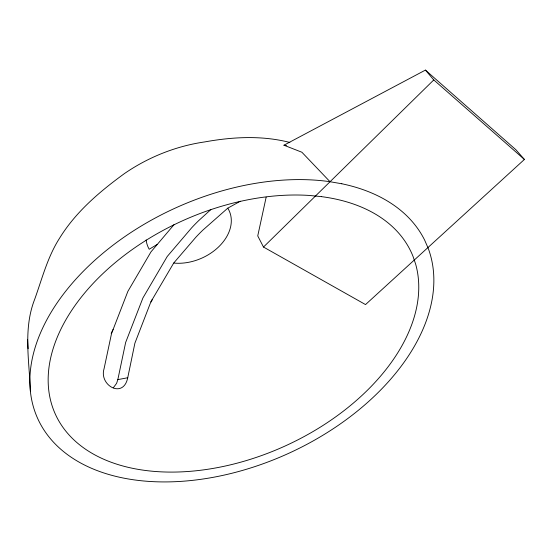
<?xml version="1.0" encoding="UTF-8"?>
<svg xmlns="http://www.w3.org/2000/svg" width="552" height="552" viewBox="0 0 552 552"><rect width="100%" height="100%" fill="white"/><g stroke="black" fill="none" stroke-linecap="round" stroke-linejoin="round"><path stroke-width="0.83" d="M30.422 391.678C29.332 361.015 23.046 328.895 34.666 299.356C42.104 278.677 47.575 256.915 59.561 238.216C75.776 211.83 99.746 191.544 124.524 173.514C148.44 157.078 176.088 146.059 204.82 141.905C232.847 136.848 262.083 135.302 289.883 142.464M174.315 224.381A141.167 92.77 -64.6 0 0 173.59 225.168L151 251.85L127.885 291.352L111.532 333.567L104.066 368.722C98.815 385.268 123.358 399.379 127.733 377.754L134.895 343.178L150.896 301.799L173.701 263.049L195.774 237.339A140.822 95.165 -64.8 0 1 202.97 230.018L227.762 208.166L240.327 201.232M113.284 387.814L116.589 383.378L117.831 379.617L125.649 342.461L142.906 297.983L167.242 256.466L191.551 227.935A139.166 93.095 -64.3 0 1 198.665 220.655L210.816 209.594M266.161 197.161L257.743 235.911L263.49 247.041L365.527 304.58L524.4 159.452L515.913 149.758L425.426 70.09L283.935 145.21L301.882 152.235L330.034 181.732M152.235 299.501L151.289 301.909L150.896 301.799M113.119 329.447L111.207 333.394L111.532 333.567M263.49 247.041L433.775 79.93L524.4 159.452M157.044 244.529L149.206 249.249A44.429 31.975 -23.8 0 1 146.156 239.941M117.831 379.617L127.733 377.754M173.701 263.049L174.397 263.125A44.429 31.975 -23.8 0 0 219.572 245.957A44.429 31.975 -23.8 0 0 228.079 208.649L227.762 208.166M283.935 145.21L286.44 145.618M425.426 70.09L433.775 79.93M27.6 339.342L28.138 348.705M321.374 196.622L309.334 195.449A195.512 123.724 -24.3 0 0 52.599 350.437A195.512 123.724 -24.3 0 0 230.253 464.887A195.512 123.724 -24.3 0 0 415.58 263.904L412.979 256.273A195.512 123.724 -24.3 0 0 321.374 196.622M341.805 183.761L329.233 181.594A213.079 135.088 -24.3 0 0 36.439 343.489A213.079 135.088 -24.3 0 0 230.067 473.713A213.079 135.088 -24.3 0 0 428.131 248.103L424.585 239.996A213.079 135.088 -24.3 0 0 341.805 183.761"/></g></svg>
